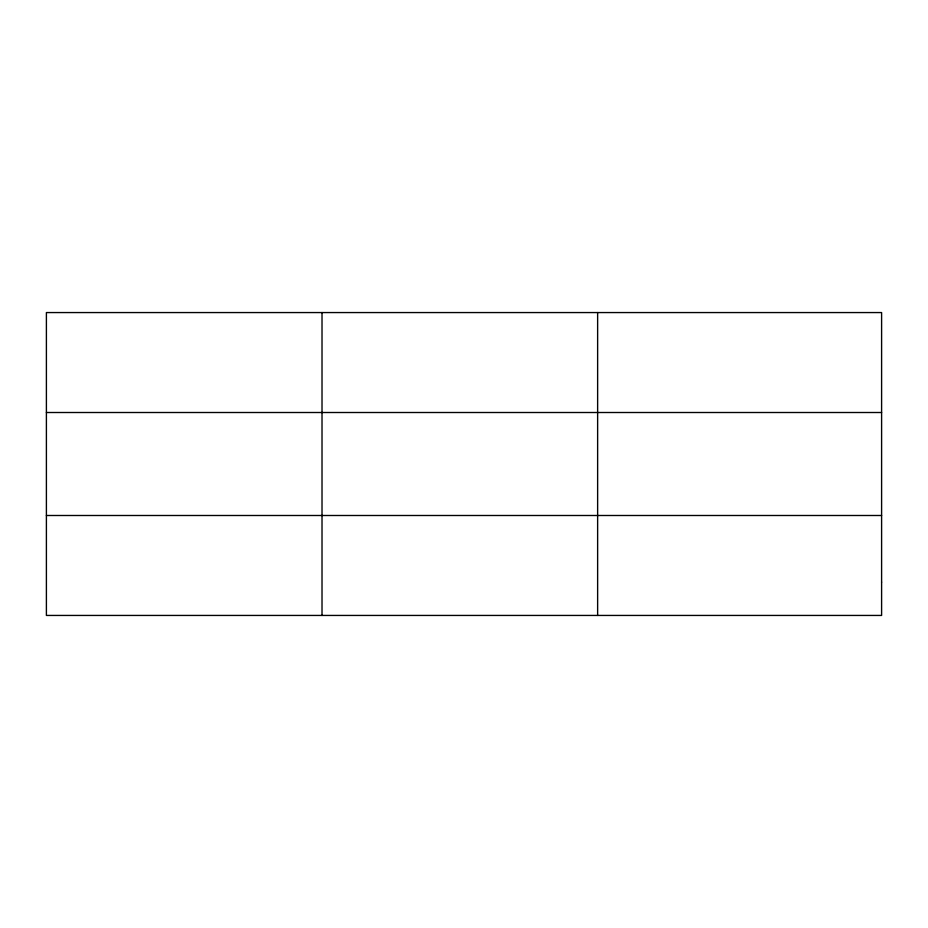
<?xml version="1.0" encoding="UTF-8"?>
<svg xmlns="http://www.w3.org/2000/svg" width="928" height="928" viewBox="0 0 928 928"><rect width="100%" height="100%" fill="white"/><g stroke="black" fill="none" stroke-linecap="round" stroke-linejoin="round"><path stroke-width="1.39" d="M322.016 615.438L322.016 312.562M597.632 615.438L597.632 312.562M46.4 412.508L881.6 412.508M46.4 515.492L881.6 515.492M881.6 582.123L881.6 615.438L46.4 615.438L46.4 312.562L881.6 312.562L881.6 582.123"/></g></svg>
